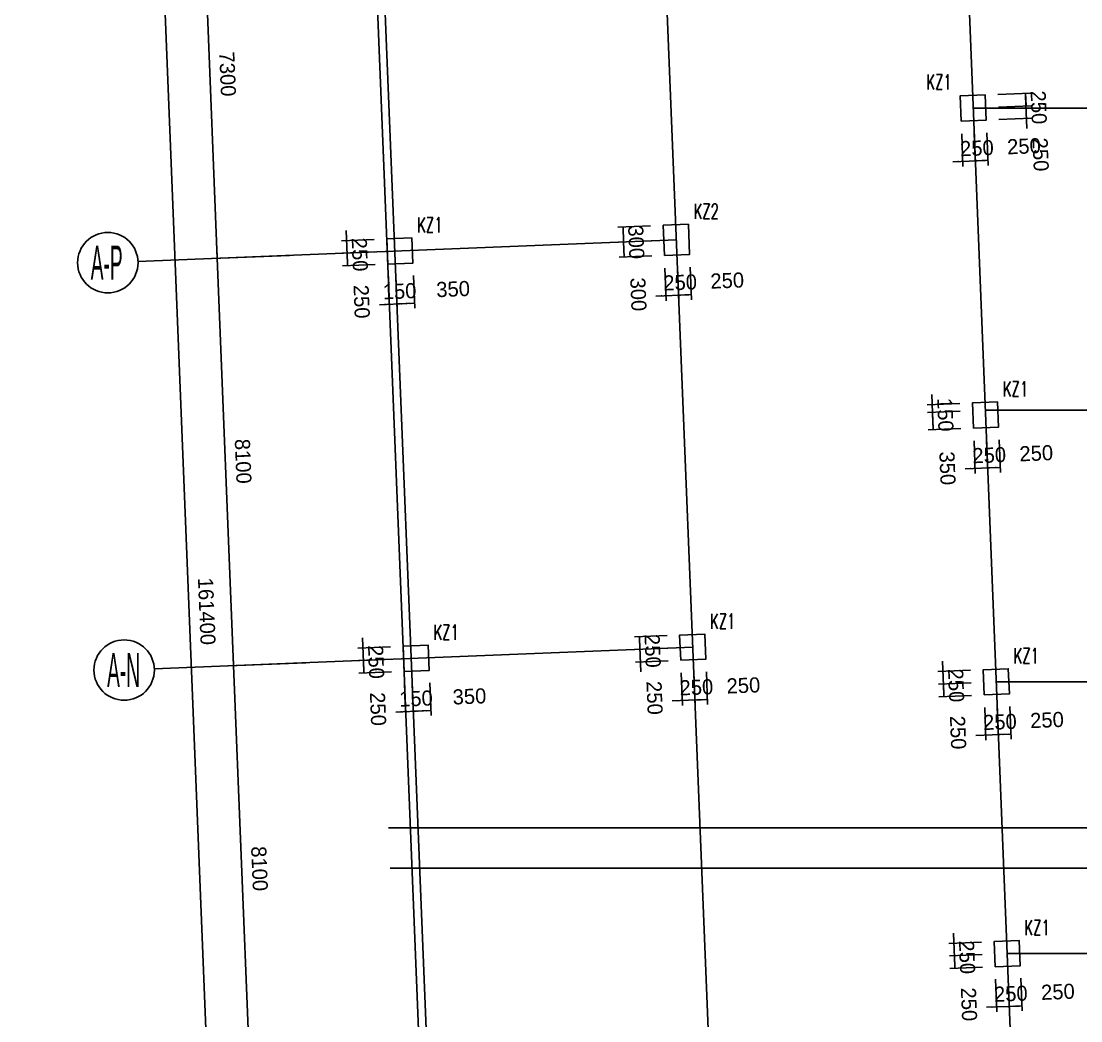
# Model space of a CAD drawing. Extents: x 19107 to 699106, y -67310 to 245688.
# Drawn here: x 471867 to 492926, y 143353 to 163213 of the extents above; entities that cross this region are included whole.
import ezdxf

# ---------------------------------------------------------------- set-up
doc = ezdxf.new("R2010")
doc.units = 0
doc.header["$LTSCALE"] = 100
doc.header["$MEASUREMENT"] = 0
for name, color, linetype in [('DIM', 3, 'Continuous'), ('DOTE', 253, 'Continuous'), ('h后浇带', 51, 'Continuous'), ('L-AXIS', 3, 'Continuous'), ('Q-dote', 253, 'Continuous')]:
    doc.layers.add(name, color=color, linetype=linetype)
doc.layers.add('Select Column Frame Position', color=7, linetype='Continuous', lineweight=0)
doc.styles.get("Standard").update_dxf_attribs({"font": 'standard'})
doc.styles.add('汉字', font='汉字')
doc.dimstyles.get("Standard").update_dxf_attribs({"dimtxt": 300, "dimasz": 100, "dimexe": 100, "dimexo": 250, "dimgap": 100, "dimtad": 0, "dimtoh": 1, "dimdec": 0, "dimdsep": 46, "dimcen": 0.09, "dimclrt": 7, "dimadec": 0, "dimazin": 0, "dimtfac": 1, "dimtdec": 4, "dimtofl": 0, "dimtmove": 0, "dimatfit": 3, "dimfxl": 1, "dimtolj": 1, "dimtzin": 0, "dimarcsym": 0})

# ---------------------------------------------------------------- blocks, each defined once
blk = doc.blocks.new('*D2053')
at = {"layer": 'L-AXIS', "color": 0, "linetype": 'ByBlock', "lineweight": -2}
for p, q in [((474241, 232201), (471867, 232105)), ((478441, 70839), (471967, 232109)), ((480715, 70931), (478341, 70835))]:
    blk.add_line(p, q, dxfattribs=at)
for points in [[(471967, 232109), (471988, 232010), (471954, 232009)], [(478441, 70839), (478420, 70939), (478453, 70940)]]:
    blk.add_solid(points, dxfattribs=at)
at = {"layer": 'L-AXIS', "color": 7, "linetype": 'Continuous', "lineweight": -2, "insert": (475554, 151488), "char_height": 300, "width": 1111.67, "attachment_point": 5, "rotation": 272.2988, "style": '汉字'}
blk.add_mtext('161400', dxfattribs=at)
blk = doc.blocks.new('*D734')
at = {"layer": 'L-AXIS', "color": 0, "linetype": 'ByBlock', "lineweight": -2}
for p, q in [((477523, 150467), (475989, 150405)), ((476089, 150409), (476414, 142316)), ((477847, 142373), (476314, 142312))]:
    blk.add_line(p, q, dxfattribs=at)
for points in [[(476089, 150409), (476110, 150310), (476077, 150308)], [(476414, 142316), (476394, 142415), (476427, 142416)]]:
    blk.add_solid(points, dxfattribs=at)
at = {"layer": 'L-AXIS', "color": 7, "linetype": 'Continuous', "lineweight": -2, "insert": (476602, 146376), "char_height": 300, "width": 775, "attachment_point": 5, "rotation": 272.2988, "style": '汉字'}
blk.add_mtext('8100', dxfattribs=at)
blk = doc.blocks.new('*D1068')
at = {"layer": 'L-AXIS', "color": 0, "linetype": 'ByBlock', "lineweight": -2}
for p, q in [((477198, 158560), (475665, 158499)), ((475764, 158503), (476089, 150409)), ((477523, 150467), (475989, 150405))]:
    blk.add_line(p, q, dxfattribs=at)
for points in [[(475764, 158503), (475785, 158403), (475752, 158402)], [(476089, 150409), (476069, 150508), (476102, 150510)]]:
    blk.add_solid(points, dxfattribs=at)
at = {"layer": 'L-AXIS', "color": 7, "linetype": 'Continuous', "lineweight": -2, "insert": (476277, 154470), "char_height": 300, "width": 775, "attachment_point": 5, "rotation": 272.2988, "style": '汉字'}
blk.add_mtext('8100', dxfattribs=at)
blk = doc.blocks.new('*D1397')
at = {"layer": 'L-AXIS', "color": 0, "linetype": 'ByBlock', "lineweight": -2}
for p, q in [((476905, 165854), (475372, 165793)), ((475472, 165797), (475764, 158503)), ((477198, 158560), (475665, 158499))]:
    blk.add_line(p, q, dxfattribs=at)
for points in [[(475472, 165797), (475492, 165697), (475459, 165696)], [(475764, 158503), (475744, 158602), (475777, 158603)]]:
    blk.add_solid(points, dxfattribs=at)
at = {"layer": 'L-AXIS', "color": 7, "linetype": 'Continuous', "lineweight": -2, "insert": (475968, 162164), "char_height": 300, "width": 780, "attachment_point": 5, "rotation": 272.2988, "style": '汉字'}
blk.add_mtext('7300', dxfattribs=at)
blk = doc.blocks.new('_AXISO')
blk.add_circle((0, 0), 0.5)
blk = doc.blocks.new('*D2819')
at = {"layer": 'DIM', "color": 0, "linetype": 'ByBlock', "lineweight": -2}
for p, q in [((490953, 144918), (490304, 144892)), ((490396, 145095), (490422, 144446)), ((490963, 144668), (490314, 144642))]:
    blk.add_line(p, q, dxfattribs=at)
for points in [[(490404, 144896), (490383, 144995), (490416, 144996)], [(490414, 144646), (490434, 144547), (490401, 144545)]]:
    blk.add_solid(points, dxfattribs=at)
at = {"layer": 'DIM', "color": 7, "linetype": 'Continuous', "lineweight": -2, "insert": (490665, 144616), "char_height": 300, "width": 566.67, "attachment_point": 5, "rotation": 272.2988, "style": '汉字'}
blk.add_mtext('250', dxfattribs=at)
blk = doc.blocks.new('*D3189')
at = {"layer": 'DIM', "color": 0, "linetype": 'ByBlock', "lineweight": -2}
for p, q in [((490963, 144668), (490314, 144642)), ((490414, 144646), (490424, 144396)), ((490973, 144418), (490324, 144392))]:
    blk.add_line(p, q, dxfattribs=at)
for points in [[(490414, 144646), (490434, 144547), (490401, 144545)], [(490424, 144396), (490403, 144495), (490436, 144497)]]:
    blk.add_solid(points, dxfattribs=at)
at = {"layer": 'DIM', "color": 7, "linetype": 'Continuous', "lineweight": -2, "insert": (490703, 143680), "char_height": 300, "width": 566.67, "attachment_point": 5, "rotation": 272.2988, "style": '汉字'}
blk.add_mtext('250', dxfattribs=at)
blk = doc.blocks.new('*D785')
at = {"layer": 'DIM', "color": 0, "linetype": 'ByBlock', "lineweight": -2}
for p, q in [((491233, 144178), (491259, 143529)), ((491483, 144188), (491509, 143539)), ((491055, 143621), (491705, 143647))]:
    blk.add_line(p, q, dxfattribs=at)
for points in [[(491255, 143629), (491156, 143608), (491155, 143641)], [(491505, 143639), (491604, 143659), (491606, 143626)]]:
    blk.add_solid(points, dxfattribs=at)
at = {"layer": 'DIM', "color": 7, "linetype": 'Continuous', "lineweight": -2, "insert": (491535, 143890), "char_height": 300, "width": 566.67, "attachment_point": 5, "rotation": 2.2988, "style": '汉字'}
blk.add_mtext('250', dxfattribs=at)
blk = doc.blocks.new('*D1153')
at = {"layer": 'DIM', "color": 0, "linetype": 'ByBlock', "lineweight": -2}
for p, q in [((491483, 144188), (491509, 143539)), ((491733, 144198), (491759, 143549)), ((491505, 143639), (491755, 143649))]:
    blk.add_line(p, q, dxfattribs=at)
for points in [[(491505, 143639), (491604, 143659), (491606, 143626)], [(491755, 143649), (491656, 143628), (491654, 143661)]]:
    blk.add_solid(points, dxfattribs=at)
at = {"layer": 'DIM', "color": 7, "linetype": 'Continuous', "lineweight": -2, "insert": (492471, 143928), "char_height": 300, "width": 566.67, "attachment_point": 5, "rotation": 2.2988, "style": '汉字'}
blk.add_mtext('250', dxfattribs=at)
blk = doc.blocks.new('*D1479')
at = {"layer": 'DIM', "color": 0, "linetype": 'ByBlock', "lineweight": -2}
for p, q in [((490179, 150495), (490205, 149846)), ((490737, 150318), (490087, 150292)), ((490747, 150068), (490097, 150042))]:
    blk.add_line(p, q, dxfattribs=at)
for points in [[(490187, 150296), (490166, 150395), (490200, 150396)], [(490197, 150046), (490218, 149947), (490184, 149945)]]:
    blk.add_solid(points, dxfattribs=at)
at = {"layer": 'DIM', "color": 7, "linetype": 'Continuous', "lineweight": -2, "insert": (490448, 150016), "char_height": 300, "width": 566.67, "attachment_point": 5, "rotation": 272.2988, "style": '汉字'}
blk.add_mtext('250', dxfattribs=at)
blk = doc.blocks.new('*D1502')
at = {"layer": 'DIM', "color": 0, "linetype": 'ByBlock', "lineweight": -2}
for p, q in [((490747, 150068), (490097, 150042)), ((490197, 150046), (490207, 149796)), ((490757, 149818), (490107, 149792))]:
    blk.add_line(p, q, dxfattribs=at)
for points in [[(490197, 150046), (490218, 149947), (490184, 149945)], [(490207, 149796), (490186, 149895), (490220, 149897)]]:
    blk.add_solid(points, dxfattribs=at)
at = {"layer": 'DIM', "color": 7, "linetype": 'Continuous', "lineweight": -2, "insert": (490486, 149080), "char_height": 300, "width": 566.67, "attachment_point": 5, "rotation": 272.2988, "style": '汉字'}
blk.add_mtext('250', dxfattribs=at)
blk = doc.blocks.new('*D4480')
at = {"layer": 'DIM', "color": 0, "linetype": 'ByBlock', "lineweight": -2}
for p, q in [((491016, 149578), (491042, 148929)), ((491266, 149588), (491292, 148939)), ((490839, 149021), (491488, 149047))]:
    blk.add_line(p, q, dxfattribs=at)
for points in [[(491038, 149029), (490939, 149008), (490938, 149041)], [(491288, 149039), (491388, 149059), (491389, 149026)]]:
    blk.add_solid(points, dxfattribs=at)
at = {"layer": 'DIM', "color": 7, "linetype": 'Continuous', "lineweight": -2, "insert": (491318, 149290), "char_height": 300, "width": 566.67, "attachment_point": 5, "rotation": 2.2988, "style": '汉字'}
blk.add_mtext('250', dxfattribs=at)
blk = doc.blocks.new('*D4845')
at = {"layer": 'DIM', "color": 0, "linetype": 'ByBlock', "lineweight": -2}
for p, q in [((491266, 149588), (491292, 148939)), ((491516, 149598), (491542, 148949)), ((491288, 149039), (491538, 149049))]:
    blk.add_line(p, q, dxfattribs=at)
for points in [[(491288, 149039), (491388, 149059), (491389, 149026)], [(491538, 149049), (491439, 149028), (491437, 149061)]]:
    blk.add_solid(points, dxfattribs=at)
at = {"layer": 'DIM', "color": 7, "linetype": 'Continuous', "lineweight": -2, "insert": (492254, 149328), "char_height": 300, "width": 566.67, "attachment_point": 5, "rotation": 2.2988, "style": '汉字'}
blk.add_mtext('250', dxfattribs=at)
blk = doc.blocks.new('*D5165')
at = {"layer": 'DIM', "color": 0, "linetype": 'ByBlock', "lineweight": -2}
for p, q in [((490559, 160978), (490585, 160329)), ((490809, 160988), (490835, 160339)), ((490381, 160421), (491030, 160447))]:
    blk.add_line(p, q, dxfattribs=at)
for points in [[(490581, 160429), (490482, 160408), (490480, 160441)], [(490831, 160439), (490930, 160459), (490931, 160426)]]:
    blk.add_solid(points, dxfattribs=at)
at = {"layer": 'DIM', "color": 7, "linetype": 'Continuous', "lineweight": -2, "insert": (490861, 160690), "char_height": 300, "width": 566.67, "attachment_point": 5, "rotation": 2.2988, "style": '汉字'}
blk.add_mtext('250', dxfattribs=at)
blk = doc.blocks.new('*D224')
at = {"layer": 'DIM', "color": 0, "linetype": 'ByBlock', "lineweight": -2}
for p, q in [((490809, 160988), (490835, 160339)), ((491058, 160998), (491084, 160349)), ((490831, 160439), (491080, 160449))]:
    blk.add_line(p, q, dxfattribs=at)
for points in [[(490831, 160439), (490930, 160459), (490931, 160426)], [(491080, 160449), (490981, 160428), (490980, 160461)]]:
    blk.add_solid(points, dxfattribs=at)
at = {"layer": 'DIM', "color": 7, "linetype": 'Continuous', "lineweight": -2, "insert": (491796, 160728), "char_height": 300, "width": 566.67, "attachment_point": 5, "rotation": 2.2988, "style": '汉字'}
blk.add_mtext('250', dxfattribs=at)
blk = doc.blocks.new('*D3182')
at = {"layer": 'DIM', "color": 0, "linetype": 'ByBlock', "lineweight": -2}
for p, q in [((491288, 161508), (491938, 161534)), ((491856, 161080), (491830, 161730)), ((491298, 161258), (491948, 161284))]:
    blk.add_line(p, q, dxfattribs=at)
for points in [[(491838, 161530), (491817, 161629), (491850, 161631)], [(491848, 161280), (491868, 161181), (491835, 161180)]]:
    blk.add_solid(points, dxfattribs=at)
at = {"layer": 'DIM', "color": 7, "linetype": 'Continuous', "lineweight": -2, "insert": (492127, 160564), "char_height": 300, "width": 566.67, "attachment_point": 5, "rotation": 272.2988, "style": '汉字'}
blk.add_mtext('250', dxfattribs=at)
blk = doc.blocks.new('*D3541')
at = {"layer": 'DIM', "color": 0, "linetype": 'ByBlock', "lineweight": -2}
for p, q in [((491278, 161758), (491928, 161784)), ((491838, 161530), (491828, 161780)), ((491288, 161508), (491938, 161534))]:
    blk.add_line(p, q, dxfattribs=at)
for points in [[(491828, 161780), (491848, 161681), (491815, 161679)], [(491838, 161530), (491817, 161629), (491850, 161631)]]:
    blk.add_solid(points, dxfattribs=at)
at = {"layer": 'DIM', "color": 7, "linetype": 'Continuous', "lineweight": -2, "insert": (492089, 161500), "char_height": 300, "width": 566.67, "attachment_point": 5, "rotation": 272.2988, "style": '汉字'}
blk.add_mtext('250', dxfattribs=at)
blk = doc.blocks.new('*D3874')
at = {"layer": 'DIM', "color": 0, "linetype": 'ByBlock', "lineweight": -2}
for p, q in [((489966, 155796), (489988, 155246)), ((490524, 155618), (489874, 155592)), ((490530, 155468), (489880, 155442))]:
    blk.add_line(p, q, dxfattribs=at)
for points in [[(489974, 155596), (489954, 155695), (489987, 155696)], [(489980, 155446), (490001, 155347), (489968, 155345)]]:
    blk.add_solid(points, dxfattribs=at)
at = {"layer": 'DIM', "color": 7, "linetype": 'Continuous', "lineweight": -2, "insert": (490233, 155394), "char_height": 300, "width": 476.67, "attachment_point": 5, "rotation": 272.2988, "style": '汉字'}
blk.add_mtext('150', dxfattribs=at)
blk = doc.blocks.new('*D4234')
at = {"layer": 'DIM', "color": 0, "linetype": 'ByBlock', "lineweight": -2}
for p, q in [((490530, 155468), (489880, 155442)), ((489980, 155446), (489994, 155096)), ((490544, 155118), (489894, 155092))]:
    blk.add_line(p, q, dxfattribs=at)
for points in [[(489980, 155446), (490001, 155347), (489968, 155345)], [(489994, 155096), (489974, 155195), (490007, 155197)]]:
    blk.add_solid(points, dxfattribs=at)
at = {"layer": 'DIM', "color": 7, "linetype": 'Continuous', "lineweight": -2, "insert": (490275, 154330), "char_height": 300, "width": 566.67, "attachment_point": 5, "rotation": 272.2988, "style": '汉字'}
blk.add_mtext('350', dxfattribs=at)
blk = doc.blocks.new('*D1917')
at = {"layer": 'DIM', "color": 0, "linetype": 'ByBlock', "lineweight": -2}
for p, q in [((490804, 154878), (490830, 154229)), ((491053, 154888), (491080, 154239)), ((490626, 154321), (491275, 154347))]:
    blk.add_line(p, q, dxfattribs=at)
for points in [[(490826, 154329), (490726, 154308), (490725, 154341)], [(491076, 154339), (491175, 154360), (491176, 154326)]]:
    blk.add_solid(points, dxfattribs=at)
at = {"layer": 'DIM', "color": 7, "linetype": 'Continuous', "lineweight": -2, "insert": (491106, 154590), "char_height": 300, "width": 566.67, "attachment_point": 5, "rotation": 2.2988, "style": '汉字'}
blk.add_mtext('250', dxfattribs=at)
blk = doc.blocks.new('*D2280')
at = {"layer": 'DIM', "color": 0, "linetype": 'ByBlock', "lineweight": -2}
for p, q in [((491053, 154888), (491080, 154239)), ((491303, 154898), (491329, 154249)), ((491076, 154339), (491325, 154349))]:
    blk.add_line(p, q, dxfattribs=at)
for points in [[(491076, 154339), (491175, 154360), (491176, 154326)], [(491325, 154349), (491226, 154328), (491225, 154362)]]:
    blk.add_solid(points, dxfattribs=at)
at = {"layer": 'DIM', "color": 7, "linetype": 'Continuous', "lineweight": -2, "insert": (492041, 154628), "char_height": 300, "width": 566.67, "attachment_point": 5, "rotation": 2.2988, "style": '汉字'}
blk.add_mtext('250', dxfattribs=at)
blk = doc.blocks.new('*D41')
at = {"layer": 'DIM', "color": 0, "linetype": 'ByBlock', "lineweight": -2}
for p, q in [((478651, 150962), (478677, 150313)), ((479209, 150784), (478559, 150758)), ((479219, 150535), (478569, 150509))]:
    blk.add_line(p, q, dxfattribs=at)
for points in [[(478659, 150762), (478638, 150862), (478672, 150863)], [(478669, 150513), (478690, 150413), (478656, 150412)]]:
    blk.add_solid(points, dxfattribs=at)
at = {"layer": 'DIM', "color": 7, "linetype": 'Continuous', "lineweight": -2, "insert": (478920, 150482), "char_height": 300, "width": 566.67, "attachment_point": 5, "rotation": 272.2988, "style": '汉字'}
blk.add_mtext('250', dxfattribs=at)
blk = doc.blocks.new('*D369')
at = {"layer": 'DIM', "color": 0, "linetype": 'ByBlock', "lineweight": -2}
for p, q in [((479219, 150535), (478569, 150509)), ((478669, 150513), (478679, 150263)), ((479229, 150285), (478579, 150259))]:
    blk.add_line(p, q, dxfattribs=at)
for points in [[(478669, 150513), (478690, 150413), (478656, 150412)], [(478679, 150263), (478658, 150362), (478692, 150363)]]:
    blk.add_solid(points, dxfattribs=at)
at = {"layer": 'DIM', "color": 7, "linetype": 'Continuous', "lineweight": -2, "insert": (478958, 149547), "char_height": 300, "width": 566.67, "attachment_point": 5, "rotation": 272.2988, "style": '汉字'}
blk.add_mtext('250', dxfattribs=at)
blk = doc.blocks.new('*D727')
at = {"layer": 'DIM', "color": 0, "linetype": 'ByBlock', "lineweight": -2}
for p, q in [((479488, 150045), (479514, 149396)), ((479638, 150051), (479664, 149402)), ((479311, 149488), (479860, 149510))]:
    blk.add_line(p, q, dxfattribs=at)
for points in [[(479660, 149502), (479760, 149522), (479761, 149489)], [(479510, 149496), (479411, 149475), (479410, 149508)]]:
    blk.add_solid(points, dxfattribs=at)
at = {"layer": 'DIM', "color": 7, "linetype": 'Continuous', "lineweight": -2, "insert": (479712, 149754), "char_height": 300, "width": 476.67, "attachment_point": 5, "rotation": 2.2988, "style": '汉字'}
blk.add_mtext('150', dxfattribs=at)
blk = doc.blocks.new('*D1049')
at = {"layer": 'DIM', "color": 0, "linetype": 'ByBlock', "lineweight": -2}
for p, q in [((479638, 150051), (479664, 149402)), ((479988, 150065), (480014, 149416)), ((479660, 149502), (480010, 149516))]:
    blk.add_line(p, q, dxfattribs=at)
for points in [[(479660, 149502), (479760, 149522), (479761, 149489)], [(480010, 149516), (479911, 149495), (479909, 149528)]]:
    blk.add_solid(points, dxfattribs=at)
at = {"layer": 'DIM', "color": 7, "linetype": 'Continuous', "lineweight": -2, "insert": (480776, 149797), "char_height": 300, "width": 566.67, "attachment_point": 5, "rotation": 2.2988, "style": '汉字'}
blk.add_mtext('350', dxfattribs=at)
blk = doc.blocks.new('*D4054')
at = {"layer": 'DIM', "color": 0, "linetype": 'ByBlock', "lineweight": -2}
for p, q in [((484377, 159149), (483728, 159122)), ((483828, 159126), (483840, 158827)), ((484389, 158849), (483740, 158823))]:
    blk.add_line(p, q, dxfattribs=at)
for points in [[(483828, 159126), (483848, 159027), (483815, 159026)], [(483840, 158827), (483819, 158926), (483852, 158927)]]:
    blk.add_solid(points, dxfattribs=at)
at = {"layer": 'DIM', "color": 7, "linetype": 'Continuous', "lineweight": -2, "insert": (484090, 158822), "char_height": 300, "width": 566.67, "attachment_point": 5, "rotation": 272.2988, "style": '汉字'}
blk.add_mtext('300', dxfattribs=at)
blk = doc.blocks.new('*D4381')
at = {"layer": 'DIM', "color": 0, "linetype": 'ByBlock', "lineweight": -2}
for p, q in [((484389, 158849), (483740, 158823)), ((483840, 158827), (483852, 158527)), ((484401, 158549), (483752, 158523))]:
    blk.add_line(p, q, dxfattribs=at)
for points in [[(483840, 158827), (483860, 158727), (483827, 158726)], [(483852, 158527), (483831, 158626), (483864, 158628)]]:
    blk.add_solid(points, dxfattribs=at)
at = {"layer": 'DIM', "color": 7, "linetype": 'Continuous', "lineweight": -2, "insert": (484132, 157786), "char_height": 300, "width": 566.67, "attachment_point": 5, "rotation": 272.2988, "style": '汉字'}
blk.add_mtext('300', dxfattribs=at)
blk = doc.blocks.new('*D4755')
at = {"layer": 'DIM', "color": 0, "linetype": 'ByBlock', "lineweight": -2}
for p, q in [((484661, 158309), (484687, 157660)), ((484911, 158319), (484937, 157670)), ((484483, 157752), (485133, 157778))]:
    blk.add_line(p, q, dxfattribs=at)
for points in [[(484683, 157760), (484584, 157739), (484583, 157772)], [(484933, 157770), (485032, 157790), (485034, 157757)]]:
    blk.add_solid(points, dxfattribs=at)
at = {"layer": 'DIM', "color": 7, "linetype": 'Continuous', "lineweight": -2, "insert": (484963, 158021), "char_height": 300, "width": 566.67, "attachment_point": 5, "rotation": 2.2988, "style": '汉字'}
blk.add_mtext('250', dxfattribs=at)
blk = doc.blocks.new('*D5069')
at = {"layer": 'DIM', "color": 0, "linetype": 'ByBlock', "lineweight": -2}
for p, q in [((484911, 158319), (484937, 157670)), ((485161, 158329), (485187, 157680)), ((484933, 157770), (485183, 157780))]:
    blk.add_line(p, q, dxfattribs=at)
for points in [[(484933, 157770), (485032, 157790), (485034, 157757)], [(485183, 157780), (485084, 157759), (485082, 157792)]]:
    blk.add_solid(points, dxfattribs=at)
at = {"layer": 'DIM', "color": 7, "linetype": 'Continuous', "lineweight": -2, "insert": (485899, 158059), "char_height": 300, "width": 566.67, "attachment_point": 5, "rotation": 2.2988, "style": '汉字'}
blk.add_mtext('250', dxfattribs=at)
blk = doc.blocks.new('*D2770')
at = {"layer": 'DIM', "color": 0, "linetype": 'ByBlock', "lineweight": -2}
for p, q in [((478326, 159056), (478352, 158406)), ((478884, 158878), (478234, 158852)), ((478894, 158628), (478244, 158602))]:
    blk.add_line(p, q, dxfattribs=at)
for points in [[(478334, 158856), (478313, 158955), (478347, 158957)], [(478344, 158606), (478365, 158507), (478331, 158506)]]:
    blk.add_solid(points, dxfattribs=at)
at = {"layer": 'DIM', "color": 7, "linetype": 'Continuous', "lineweight": -2, "insert": (478596, 158576), "char_height": 300, "width": 566.67, "attachment_point": 5, "rotation": 272.2988, "style": '汉字'}
blk.add_mtext('250', dxfattribs=at)
blk = doc.blocks.new('*D3083')
at = {"layer": 'DIM', "color": 0, "linetype": 'ByBlock', "lineweight": -2}
for p, q in [((478894, 158628), (478244, 158602)), ((478344, 158606), (478354, 158356)), ((478904, 158378), (478254, 158352))]:
    blk.add_line(p, q, dxfattribs=at)
for points in [[(478344, 158606), (478365, 158507), (478331, 158506)], [(478354, 158356), (478333, 158456), (478367, 158457)]]:
    blk.add_solid(points, dxfattribs=at)
at = {"layer": 'DIM', "color": 7, "linetype": 'Continuous', "lineweight": -2, "insert": (478633, 157641), "char_height": 300, "width": 566.67, "attachment_point": 5, "rotation": 272.2988, "style": '汉字'}
blk.add_mtext('250', dxfattribs=at)
blk = doc.blocks.new('*D3444')
at = {"layer": 'DIM', "color": 0, "linetype": 'ByBlock', "lineweight": -2}
for p, q in [((479164, 158139), (479190, 157489)), ((479313, 158145), (479339, 157495)), ((478986, 157581), (479535, 157603))]:
    blk.add_line(p, q, dxfattribs=at)
for points in [[(479186, 157589), (479086, 157568), (479085, 157602)], [(479335, 157595), (479435, 157616), (479436, 157582)]]:
    blk.add_solid(points, dxfattribs=at)
at = {"layer": 'DIM', "color": 7, "linetype": 'Continuous', "lineweight": -2, "insert": (479387, 157847), "char_height": 300, "width": 476.67, "attachment_point": 5, "rotation": 2.2988, "style": '汉字'}
blk.add_mtext('150', dxfattribs=at)
blk = doc.blocks.new('*D3766')
at = {"layer": 'DIM', "color": 0, "linetype": 'ByBlock', "lineweight": -2}
for p, q in [((479663, 158159), (479689, 157509)), ((479313, 158145), (479339, 157495)), ((479335, 157595), (479685, 157609))]:
    blk.add_line(p, q, dxfattribs=at)
for points in [[(479335, 157595), (479435, 157616), (479436, 157582)], [(479685, 157609), (479586, 157588), (479585, 157622)]]:
    blk.add_solid(points, dxfattribs=at)
at = {"layer": 'DIM', "color": 7, "linetype": 'Continuous', "lineweight": -2, "insert": (480451, 157890), "char_height": 300, "width": 566.67, "attachment_point": 5, "rotation": 2.2988, "style": '汉字'}
blk.add_mtext('350', dxfattribs=at)
blk = doc.blocks.new('*D3795')
at = {"layer": 'DIM', "color": 0, "linetype": 'ByBlock', "lineweight": -2}
for p, q in [((484704, 151005), (484055, 150979)), ((484155, 150983), (484165, 150733)), ((484714, 150755), (484065, 150729))]:
    blk.add_line(p, q, dxfattribs=at)
for points in [[(484155, 150983), (484175, 150884), (484142, 150882)], [(484165, 150733), (484144, 150832), (484177, 150834)]]:
    blk.add_solid(points, dxfattribs=at)
at = {"layer": 'DIM', "color": 7, "linetype": 'Continuous', "lineweight": -2, "insert": (484416, 150703), "char_height": 300, "width": 566.67, "attachment_point": 5, "rotation": 272.2988, "style": '汉字'}
blk.add_mtext('250', dxfattribs=at)
blk = doc.blocks.new('*D1489')
at = {"layer": 'DIM', "color": 0, "linetype": 'ByBlock', "lineweight": -2}
for p, q in [((484157, 150933), (484183, 150284)), ((484714, 150755), (484065, 150729)), ((484724, 150506), (484075, 150479))]:
    blk.add_line(p, q, dxfattribs=at)
for points in [[(484165, 150733), (484144, 150832), (484177, 150834)], [(484175, 150483), (484195, 150384), (484162, 150383)]]:
    blk.add_solid(points, dxfattribs=at)
at = {"layer": 'DIM', "color": 7, "linetype": 'Continuous', "lineweight": -2, "insert": (484454, 149768), "char_height": 300, "width": 566.67, "attachment_point": 5, "rotation": 272.2988, "style": '汉字'}
blk.add_mtext('250', dxfattribs=at)
blk = doc.blocks.new('*D1842')
at = {"layer": 'DIM', "color": 0, "linetype": 'ByBlock', "lineweight": -2}
for p, q in [((484984, 150266), (485010, 149616)), ((485234, 150276), (485260, 149626)), ((484806, 149708), (485456, 149734))]:
    blk.add_line(p, q, dxfattribs=at)
for points in [[(485256, 149726), (485355, 149747), (485356, 149714)], [(485006, 149716), (484907, 149696), (484905, 149729)]]:
    blk.add_solid(points, dxfattribs=at)
at = {"layer": 'DIM', "color": 7, "linetype": 'Continuous', "lineweight": -2, "insert": (485286, 149978), "char_height": 300, "width": 566.67, "attachment_point": 5, "rotation": 2.2988, "style": '汉字'}
blk.add_mtext('250', dxfattribs=at)
blk = doc.blocks.new('*D2166')
at = {"layer": 'DIM', "color": 0, "linetype": 'ByBlock', "lineweight": -2}
for p, q in [((485234, 150276), (485260, 149626)), ((485484, 150286), (485510, 149636)), ((485256, 149726), (485506, 149736))]:
    blk.add_line(p, q, dxfattribs=at)
for points in [[(485256, 149726), (485355, 149747), (485356, 149714)], [(485506, 149736), (485406, 149716), (485405, 149749)]]:
    blk.add_solid(points, dxfattribs=at)
at = {"layer": 'DIM', "color": 7, "linetype": 'Continuous', "lineweight": -2, "insert": (486221, 150015), "char_height": 300, "width": 566.67, "attachment_point": 5, "rotation": 2.2988, "style": '汉字'}
blk.add_mtext('250', dxfattribs=at)
blk = doc.blocks.new('1')
at = {"layer": 'DOTE'}
blk.add_line((458698, 592855), (587451, 458371), dxfattribs=at)
blk = doc.blocks.new('后浇带现场')
at = {"color": 6, "lineweight": 30}
for points in [[(662200, 674230), (718557, 674230), (718557, 624270), (707583, 624270), (707286, 620897), (700215, 616964), (698139, 620873), (664797, 619534)], [(662200, 673430), (717757, 673430), (717757, 625070), (706851, 625070), (706526, 621390), (700538, 618060), (698609, 621692), (664765, 620333)]]:
    blk.add_lwpolyline(points, dxfattribs=at)
at = {"layer": 'h后浇带', "color": 1}
for p, q in [((662168, 674230), (787754, 674230)), ((662200, 673430), (787536, 673430))]:
    blk.add_line(p, q, dxfattribs=at)
at = {"layer": 'Q-dote'}
blk.add_line((659263, 761135), (666731, 575100), dxfattribs=at)
at = {"color": 1, "lineweight": 30, "rotation": 318.5460777723208}
blk.add_blockref('1', (-77006, 620463), dxfattribs=at)

msp = doc.modelspace()

# ---------------------------------------------------------------- linework, layer by layer
at = {"color": 6, "lineweight": 30}
msp.add_lwpolyline([(476181.3, 232428.8), (494258.1, 233154.4), (494258.1, 231537.9), (540808.1, 231537.9), (540808.1, 232387.9), (590208.1, 232387.9), (590208.1, 232187.9), (593108.1, 232187.9), (593108.1, 230737.9), (608058.1, 230737.9), (608058.1, 231687.9), (648158.1, 231687.9), (648158.1, 230737.9), (657058.1, 230737.9), (657158.1, 196187.9), (658248.2, 196187.9), (663075.9, 83077.9), (659946, 47787.8), (654318.1, 48286.9), (653832.2, 42808.4), (496133.5, 56794.9), (482757.4, 68610.1), (476181.3, 232428.8)], dxfattribs=at)
at = {"layer": 'DOTE'}
for p, q in [((495323.3, 48523.1), (487855.3, 234558.3)), ((481860.1, 234317.6), (489328.1, 48282.5)), ((476264.6, 234093), (483732.6, 48057.9)), ((532758.1, 161487.9), (490788.5, 161487.9)), ((484888.8, 158868.8), (477447.4, 158570.1)), ((491029.4, 155487.9), (604908.1, 155487.9)), ((485213.7, 150775.4), (477772.3, 150476.6)), ((491246.2, 150087.9), (605563.5, 150087.9)), ((491462.9, 144687.9), (604647.2, 144687.9))]:
    msp.add_line(p, q, dxfattribs=at)
at = {"layer": 'L-AXIS'}
for p, q in [((474188.2, 158439.3), (477447.4, 158570.1)), ((474513.1, 150345.8), (477772.3, 150476.6))]:
    msp.add_line(p, q, dxfattribs=at)
at = {"layer": 'Select Column Frame Position', "color": 7, "linetype": 'Continuous', "lineweight": -3}
for points in [[(490548.8, 161228.1), (491048.4, 161248.2), (491028.3, 161747.8), (490528.7, 161727.7), (490548.8, 161228.1)], [(484651.1, 158559.1), (485150.7, 158579.1), (485126.6, 159178.6), (484627, 159158.6), (484651.1, 158559.1)], [(479153.5, 158388.4), (479653.1, 158408.5), (479633, 158908.1), (479133.4, 158888), (479153.5, 158388.4)], [(490793.6, 155128.2), (491293.2, 155148.2), (491273.2, 155647.8), (490773.6, 155627.8), (490793.6, 155128.2)], [(484974, 150515.5), (485473.6, 150535.6), (485453.5, 151035.2), (484953.9, 151015.1), (484974, 150515.5)], [(479478.4, 150294.9), (479978, 150315), (479957.9, 150814.6), (479458.3, 150794.5), (479478.4, 150294.9)], [(491006.4, 149828.1), (491506, 149848.2), (491485.9, 150347.8), (490986.3, 150327.7), (491006.4, 149828.1)], [(491223.2, 144428.1), (491722.8, 144448.2), (491702.7, 144947.8), (491203.1, 144927.7), (491223.2, 144428.1)]]:
    msp.add_lwpolyline(points, dxfattribs=at)

# ---------------------------------------------------------------- block references
at = {"color": 3, "lineweight": 30}
msp.add_blockref('后浇带现场', (-182998.7, -527042.1), dxfattribs=at)
at = {"layer": 'L-AXIS'}
ref = msp.add_blockref('_AXISO', (473588.7, 158415.2), dxfattribs=dict(at, xscale=1199.999999999997, yscale=1200, rotation=359.999645787379))
ref.add_attrib('A', 'A-P', (473249.3, 158075.8), dxfattribs={"height": 678.82, "style": '汉字', "width": 0.419355})
ref = msp.add_blockref('_AXISO', (473913.6, 150321.7), dxfattribs=dict(at, xscale=1199.999999999997, yscale=1200, rotation=359.999645787379))
ref.add_attrib('A', 'A-N', (473574.2, 149982.3), dxfattribs={"height": 678.82, "style": '汉字', "width": 0.419355})

# ---------------------------------------------------------------- texts
at = {"color": 200, "linetype": 'Continuous', "lineweight": -3, "width": 0.7}
for s, p in [('KZ1', (489859.9, 161853.8)), ('KZ2', (485232.7, 159284.7)), ('KZ1', (479739.1, 159014.1)), ('KZ1', (491379.2, 155753.9)), ('KZ1', (485559.6, 151141.3)), ('KZ1', (480064, 150920.6)), ('KZ1', (491592, 150453.8)), ('KZ1', (491808.8, 145053.8))]:
    msp.add_text(s, height=300, dxfattribs=at).set_placement(p)

# ---------------------------------------------------------------- dimensions: what is measured, and where the dimension line sits
at = {"layer": 'DIM', "color": 200}
for p1, p2, picture, middle in [((491038.3, 161498), (491028.3, 161747.8), '*D3541', (492068.7, 162007.8)), ((491048.4, 161248.2), (491038.3, 161498), '*D3182', (492106.3, 161072.4)), ((490548.8, 161228.1), (490798.6, 161238.1), '*D5165', (490352.9, 160669.8)), ((490798.6, 161238.1), (491048.4, 161248.2), '*D224', (491288.3, 160707.3)), ((484627, 159158.6), (484639, 158858.8), '*D4054', (484068.7, 159354.4)), ((479133.4, 158888), (479143.5, 158638.2), '*D2770', (478575.1, 159083.8)), ((484639, 158858.8), (484651.1, 158559.1), '*D4381', (484110.3, 158319.1)), ((479143.5, 158638.2), (479153.5, 158388.4), '*D3083', (478612.7, 158148.4)), ((484900.9, 158569.1), (485150.7, 158579.1), '*D5069', (485390.6, 158038.3)), ((479153.5, 158388.4), (479303.4, 158394.4), '*D3444', (478973.8, 157830.8)), ((479303.4, 158394.4), (479653.1, 158408.5), '*D3766', (479893.1, 157867.7)), ((484651.1, 158559.1), (484900.9, 158569.1), '*D4755', (484455.2, 158000.8)), ((490773.6, 155627.8), (490779.6, 155477.9), '*D3874', (490215.9, 155807.5)), ((490779.6, 155477.9), (490793.6, 155128.2), '*D4234', (490252.8, 154888.2)), ((490793.6, 155128.2), (491043.4, 155138.2), '*D1917', (490597.8, 154569.9)), ((491043.4, 155138.2), (491293.2, 155148.2), '*D2280', (491533.2, 154607.4)), ((484953.9, 151015.1), (484963.9, 150765.3), '*D3795', (484395.6, 151211)), ((479458.3, 150794.5), (479468.4, 150544.7), '*D41', (478900, 150990.4)), ((484963.9, 150765.3), (484974, 150515.5), '*D1489', (484433.2, 150275.6)), ((479468.4, 150544.7), (479478.4, 150294.9), '*D369', (478937.6, 150055)), ((484974, 150515.5), (485223.8, 150525.6), '*D1842', (484778.1, 149957.2)), ((485223.8, 150525.6), (485473.6, 150535.6), '*D2166', (485713.5, 149994.8)), ((490986.3, 150327.7), (490996.4, 150077.9), '*D1479', (490428, 150523.5)), ((479478.4, 150294.9), (479628.3, 150300.9), '*D727', (479298.7, 149737.3)), ((479628.3, 150300.9), (479978, 150315), '*D1049', (480218, 149774.2)), ((490996.4, 150077.9), (491006.4, 149828.1), '*D1502', (490465.6, 149588.1)), ((491006.4, 149828.1), (491256.2, 149838.1), '*D4480', (490810.6, 149269.8)), ((491256.2, 149838.1), (491506, 149848.2), '*D4845', (491746, 149307.3)), ((491203.1, 144927.7), (491213.1, 144677.9), '*D2819', (490644.8, 145123.5)), ((491213.1, 144677.9), (491223.2, 144428.1), '*D3189', (490682.4, 144188.1)), ((491223.2, 144428.1), (491473, 144438.1), '*D785', (491027.3, 143869.8)), ((491473, 144438.1), (491722.8, 144448.2), '*D1153', (491962.7, 143907.3))]:
    dim = msp.add_aligned_dim(p1=p1, p2=p2, distance=-800, dimstyle='Standard', dxfattribs=at)
    dim.commit()
    dim.dimension.update_dxf_attribs({"geometry": picture, "text_midpoint": middle})
at = {"layer": 'L-AXIS'}
for base, p1, p2, picture, middle in [((471967, 232109.5), (480965.1, 70940.7), (474491.3, 232210.8), '*D2053', (475553.6, 151488.5)), ((475764.5, 158502.6), (477154.6, 165864.2), (477447.4, 158570.1), '*D1397', (475967.8, 162163.7)), ((476089.4, 150409.1), (477447.4, 158570.1), (477772.3, 150476.6), '*D1068', (476276.7, 154469.9)), ((476414.3, 142315.6), (477772.3, 150476.6), (478097.2, 142383.2), '*D734', (476601.6, 146376.4))]:
    dim = msp.add_linear_dim(base=base, p1=p1, p2=p2, angle=92.29877, dimstyle='Standard', dxfattribs=at)
    dim.commit()
    dim.dimension.update_dxf_attribs({"geometry": picture, "text_midpoint": middle})

doc.saveas('drawing.dxf')
